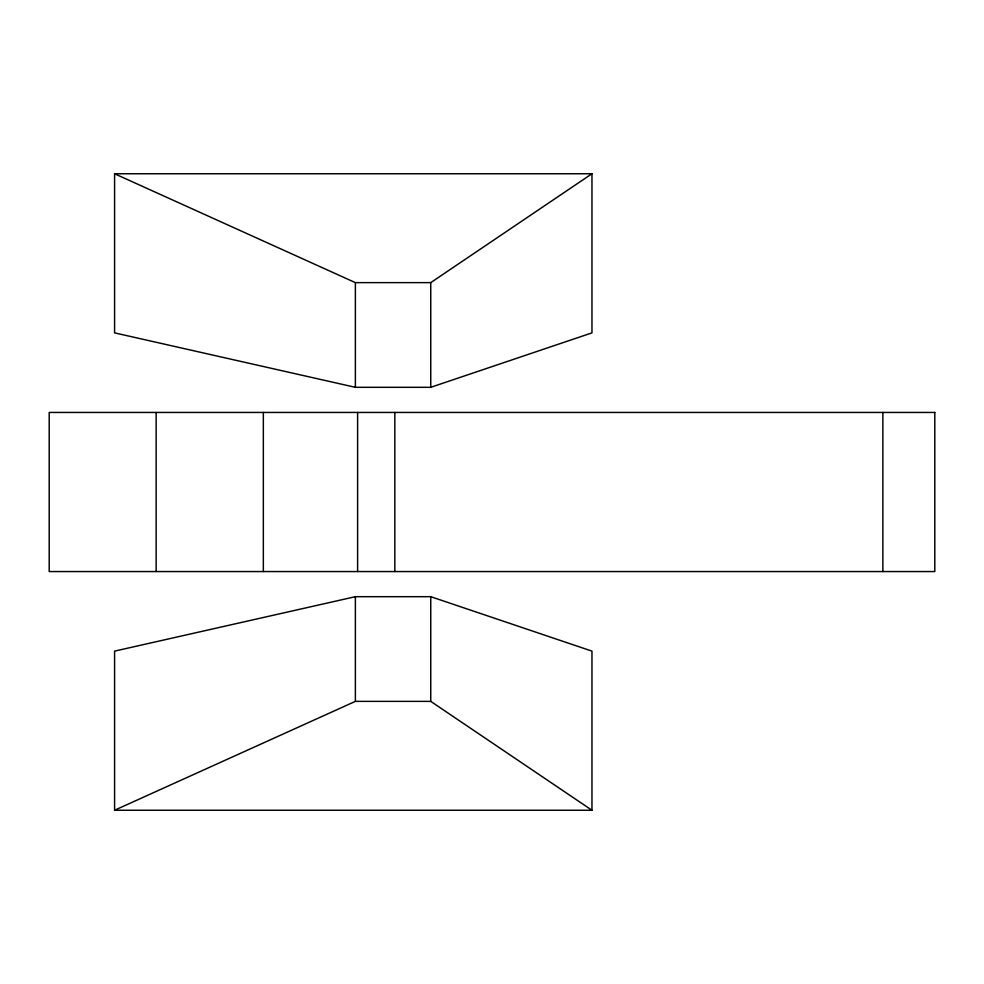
<?xml version="1.0" encoding="UTF-8"?>
<svg xmlns="http://www.w3.org/2000/svg" width="984" height="984" viewBox="0 0 984 984"><rect width="100%" height="100%" fill="white"/><g stroke="black" fill="none" stroke-linecap="round" stroke-linejoin="round"><path stroke-width="1.48" d="M114.587 173.75L355.372 282.629L430.746 282.629L591.962 173.75L591.962 332.875L430.746 387.315L355.372 387.315L114.587 332.875L114.587 173.75L591.962 173.75M114.587 810.25L355.372 701.371L430.746 701.371L591.962 810.25L591.962 651.125L430.746 596.685L355.372 596.685L114.587 651.125L114.587 810.25L591.962 810.25M882.857 412.444L882.857 571.556M430.746 282.629L430.746 387.315M430.746 596.685L430.746 701.371M394.83 412.444L394.83 571.556M357.61 412.444L357.61 571.556M355.372 282.629L355.372 387.315M355.372 596.685L355.372 701.371M263.343 412.444L263.343 571.556M156.149 412.444L156.149 571.556M934.8 412.444L49.2 412.444L49.2 571.556L934.8 571.556L934.8 412.444"/></g></svg>
